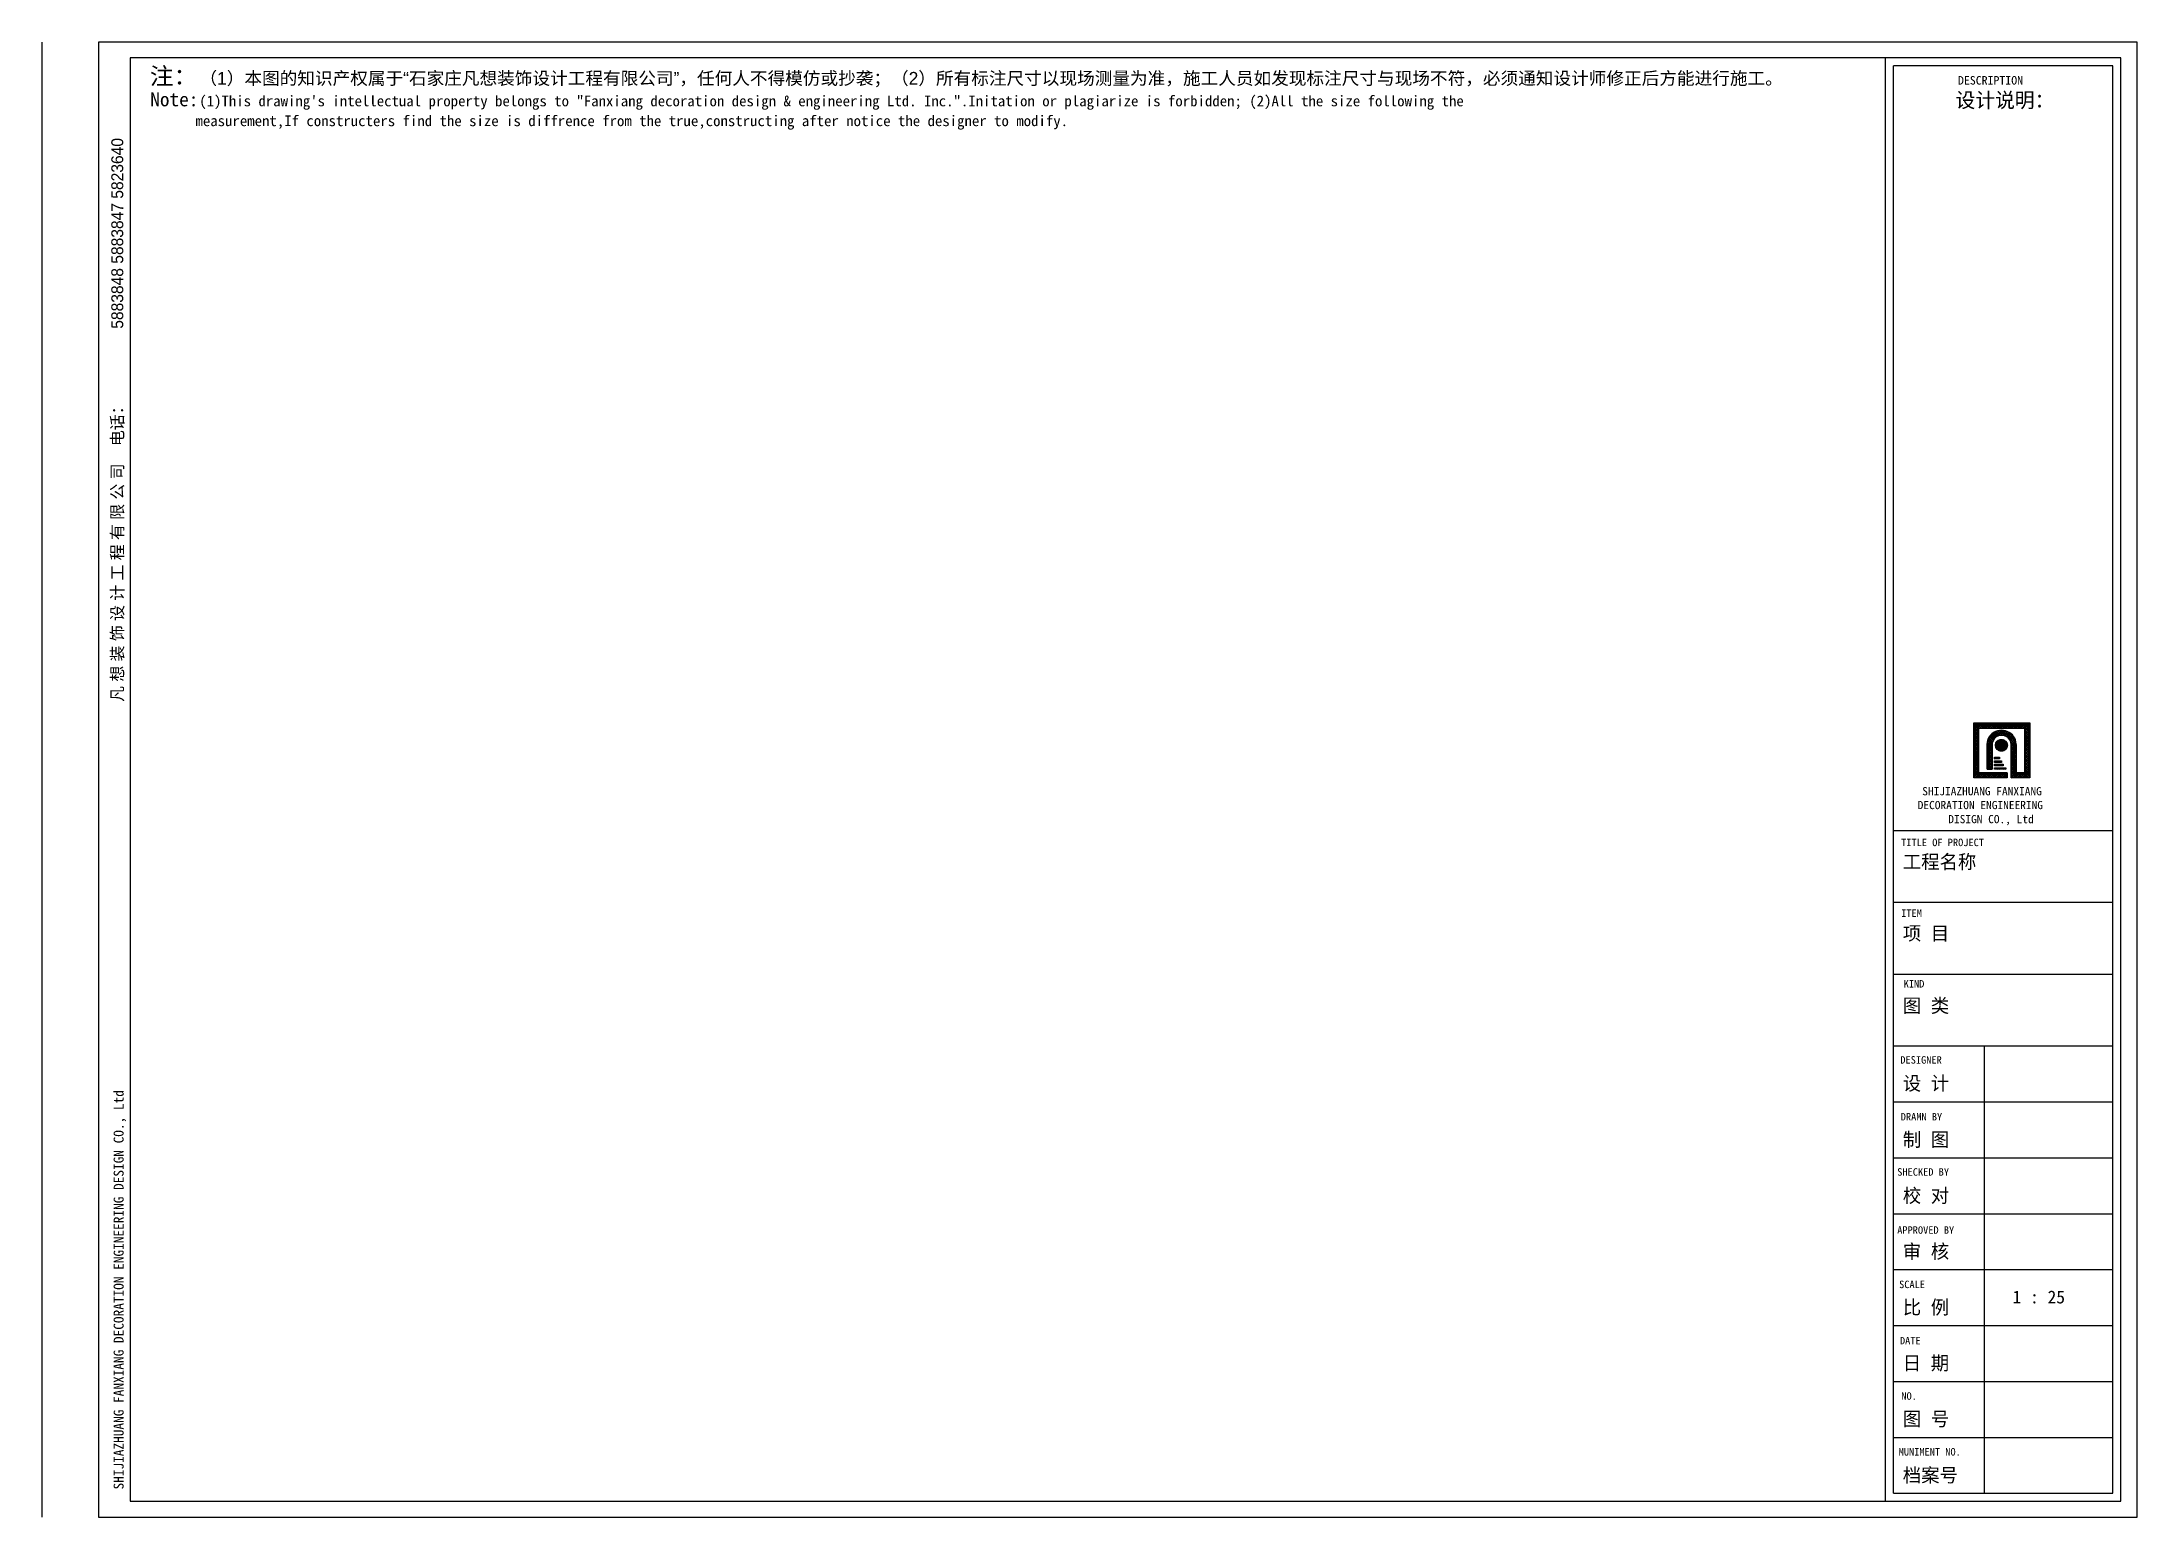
# Model space of a CAD drawing. Extents: x -48714 to -38577, y 5497 to 12633.
import ezdxf

# ---------------------------------------------------------------- set-up
doc = ezdxf.new("R2010")
doc.units = 0
doc.header["$LTSCALE"] = 500
doc.header["$MEASUREMENT"] = 0
doc.linetypes.add('DASHDOTX2', pattern=[50.8, 25.4, -12.7, 0, -12.7])
doc.layers.get('0').update_dxf_attribs({"linetype": 'CONTINUOUS'})
doc.layers.add('LAYER2', color=2, linetype='CONTINUOUS')
doc.styles.add('STYLE1', font='FZFSJW.TTF', dxfattribs={"height": 50})

# ---------------------------------------------------------------- blocks, each defined once
blk = doc.blocks.new('A$C4D2438AC')
h = blk.add_hatch()
h.set_pattern_fill('ANSI37', color=2, scale=3.851754, angle=180, style=0)
h.set_pattern_definition([(44.41274, (9722.0246, -7447.503), (-4.547779, 4.4554953), []), (135.58726, (9722.0246, -7447.503), (-4.547779, -4.4554953), [])])
edge = h.paths.add_edge_path()
edge.add_line((9527, 3737), (9527, 3576))
edge.add_line((9527, 3576), (9617, 3576))
edge.add_line((9617, 3576), (9617, 3842))
edge.add_line((9617, 3842), (9346, 3842))
edge.add_line((9346, 3842), (9346, 3576))
edge.add_line((9346, 3576), (9508, 3576))
edge.add_line((9508, 3576), (9508, 3600))
edge.add_line((9508, 3600), (9371, 3600))
edge.add_line((9371, 3600), (9371, 3817))
edge.add_line((9371, 3817), (9592, 3817))
edge.add_line((9592, 3817), (9592, 3600))
edge.add_line((9592, 3600), (9552, 3600))
edge.add_line((9552, 3600), (9552, 3737))
edge.add_ellipse((9481, 3737), major_axis=(-70.6, 0), ratio=0.979708, start_angle=180, end_angle=360)
edge.add_line((9411, 3737), (9411, 3618))
edge.add_line((9411, 3618), (9436, 3618))
edge.add_line((9436, 3618), (9436, 3737))
edge.add_ellipse((9481, 3737), major_axis=(45.6, 0), ratio=0.979708, start_angle=0, end_angle=180, ccw=False)
h = blk.add_hatch()
h.set_pattern_fill('ANSI37', color=2, scale=0.924421, angle=180, style=0)
h.set_pattern_definition([(44.412738, (9653.4268, -4318.0064), (-1.09146697, 1.06931888), []), (135.587262, (9653.4268, -4318.0064), (-1.09146697, -1.06931888), [])])
edge = h.paths.add_edge_path()
edge.add_ellipse((9480, 3734), major_axis=(29.1, 0), ratio=0.979708, start_angle=0, end_angle=180)
edge.add_ellipse((9480, 3734), major_axis=(29.1, 0), ratio=0.979708, start_angle=180, end_angle=360)
h = blk.add_hatch()
h.set_pattern_fill('ANSI37', color=2, scale=3.851754, angle=180, style=0)
h.set_pattern_definition([(44.41274, (9736.973, -6273.7015), (-4.547779, 4.4554953), []), (135.58726, (9736.973, -6273.7015), (-4.547779, -4.4554953), [])])
h.paths.add_polyline_path([(9471, 3668), (9471, 3676), (9447, 3676), (9447, 3668)])
h.paths.add_polyline_path([(9480, 3651), (9480, 3658), (9447, 3658), (9447, 3651)])
h.paths.add_polyline_path([(9489, 3635), (9489, 3642), (9447, 3642), (9447, 3635)])
h.paths.add_polyline_path([(9447, 3625), (9447, 3618), (9501, 3618), (9501, 3625)])
at = {"color": 5, "linetype": 'DASHDOTX2', "ltscale": 15}
blk.add_line((0, 7136), (0, 0), dxfattribs=at)
at = {"color": 5}
for p, q in [((274, 7136), (274, 0)), ((10137, 7136), (274, 7136)), ((10058, 7136), (8165, 7136)), ((10137, 0), (10137, 7136)), ((8958, 116), (8958, 7020)), ((10019, 7020), (8958, 7020)), ((10019, 116), (10019, 7020)), ((8958, 3322), (10019, 3322)), ((8958, 2975), (10019, 2975)), ((8958, 2627), (10019, 2627)), ((8958, 2280), (10019, 2280)), ((9399, 116), (9399, 2280)), ((8958, 2009), (10019, 2009)), ((8958, 1739), (10019, 1739)), ((8958, 1468), (10019, 1468)), ((8958, 1198), (10019, 1198)), ((8958, 927), (10019, 927)), ((8958, 657), (10019, 657)), ((8958, 386), (10019, 386)), ((8958, 116), (10019, 116)), ((274, 0), (10137, 0))]:
    blk.add_line(p, q, dxfattribs=at)
at = {"color": 1}
for p, q in [((427, 7059), (427, 77)), ((10058, 7059), (427, 7059)), ((10058, 77), (10058, 7059)), ((427, 77), (10058, 77))]:
    blk.add_line(p, q, dxfattribs=at)
at = {"color": 4}
blk.add_line((8919, 77), (8919, 7059), dxfattribs=at)
at = {"color": 2}
for p, q in [((9346, 3576), (9346, 3842)), ((9346, 3842), (9617, 3842)), ((9371, 3600), (9371, 3817)), ((9371, 3817), (9592, 3817)), ((9592, 3817), (9592, 3600)), ((9617, 3842), (9617, 3576)), ((9411, 3618), (9411, 3737)), ((9436, 3737), (9436, 3618)), ((9447, 3676), (9471, 3676)), ((9447, 3668), (9447, 3676)), ((9471, 3668), (9447, 3668)), ((9447, 3658), (9480, 3658)), ((9447, 3651), (9447, 3658)), ((9480, 3651), (9447, 3651)), ((9471, 3676), (9471, 3668)), ((9480, 3658), (9480, 3651)), ((9527, 3576), (9527, 3737)), ((9552, 3737), (9552, 3600)), ((9508, 3576), (9346, 3576)), ((9508, 3600), (9371, 3600)), ((9411, 3618), (9436, 3618)), ((9447, 3635), (9447, 3642)), ((9447, 3642), (9489, 3642)), ((9489, 3635), (9447, 3635)), ((9447, 3618), (9447, 3625)), ((9447, 3625), (9501, 3625)), ((9501, 3618), (9447, 3618)), ((9489, 3642), (9489, 3635)), ((9501, 3625), (9501, 3618)), ((9508, 3600), (9508, 3576)), ((9617, 3576), (9527, 3576)), ((9592, 3600), (9552, 3600))]:
    blk.add_line(p, q, dxfattribs=at)
blk.add_ellipse((9480, 3734), major_axis=(29.1, 0), ratio=0.979708, dxfattribs=at)
at = {"layer": 'LAYER2'}
for major_axis, start_param, end_param in [((-71, 0), 3.056851, 6.400666), ((-45.8, 0), 3.141593, 6.384496)]:
    blk.add_ellipse((9481, 3737), major_axis=major_axis, ratio=0.979708, start_param=start_param, end_param=end_param, dxfattribs=at)
at = {"color": 2, "style": 'STYLE1', "width": 1.020712}
for s, height, p in [('注：', 82.4, (522, 6930)), ('（1）本图的知识产权属于“石家庄凡想装饰设计工程有限公司”，任何人不得模仿或抄袭；（2）所有标注尺寸以现场测量为准，施工人员如发现标注尺寸与现场不符，必须通知设计师修正后方能进行施工。', 61.31, (762, 6930))]:
    blk.add_text(s, height=height, dxfattribs=at).set_placement(p)
at = {"color": 2, "width": 1.020712}
for s, height, p in [('设计说明：', 72.1, (9258, 6819)), ('DESCRIPTION', 41.22, (9270, 6930)), ('DECORATION ENGINEERING', 39.69, (9075, 3425)), ('SHIJIAZHUANG FANXIANG ', 39.69, (9097, 3492)), ('DISIGN CO., Ltd', 39.69, (9223, 3357)), ('工程名称', 67, (9003, 3137)), ('项 目', 67, (9003, 2791)), ('图 类', 67, (9003, 2441)), ('设 计', 67, (9003, 2065)), ('制 图', 67, (9003, 1793)), ('校 对', 67, (9003, 1522)), ('审 核', 67, (9003, 1252)), ('比 例', 67, (9003, 982)), ('日 期', 67, (9003, 712)), ('图 号', 67, (9003, 442)), ('档案号', 67, (9003, 170))]:
    blk.add_text(s, height=height, dxfattribs=at).set_placement(p)
at = {"color": 5, "width": 1.020712}
for s, height, p in [('Note:', 67, (524, 6825)), ('(1)This drawing\'s intellectual property belongs to "Fanxiang decoration design & engineering Ltd. Inc.".Initation or plagiarize is forbidden; (2)All the size following the ', 51.524, (761, 6825)), ('      measurement,If constructers find the size is diffrence from the true,constructing after notice the designer to modify.', 51.524, (528, 6729)), ('TITLE OF PROJECT', 36.07, (8995, 3246)), ('ITEM', 36.1, (8995, 2904)), ('KIND', 36.1, (9007, 2562)), ('DESIGNER', 36.1, (8991, 2194)), ('DRAMN BY', 36.1, (8993, 1919)), ('SHECKED BY', 36.1, (8976, 1652)), ('APPROVED BY', 36.07, (8976, 1371)), ('SCALE', 36.1, (8985, 1108)), ('DATE', 36.1, (8989, 836)), ('NO.', 36.1, (8996, 568)), ('MUNIMENT NO.', 36.07, (8983, 298))]:
    blk.add_text(s, height=height, dxfattribs=at).set_placement(p)
at = {"color": 2, "style": 'STYLE1', "width": 0.979708}
for s, p in [('5883848 5883847 5823640', (393, 5749)), ('凡 想 装 饰 设 计 工 程 有 限 公 司    电话：', (393, 3944))]:
    blk.add_text(s, height=57.56, rotation=90, dxfattribs=at).set_placement(p)
at = {"color": 2, "width": 0.979708}
blk.add_text('SHIJIAZHUANG FANXIANG DECORATION ENGINEERING DESIGN CO., Ltd', height=48.31, rotation=90, dxfattribs=at).set_placement((395, 134))
at = {"color": 4, "width": 1.0004}
blk.add_text('1 : 25', height=62.2, dxfattribs=at).set_placement((9534, 1034))

msp = doc.modelspace()

# ---------------------------------------------------------------- block references
at = {"color": 5, "ltscale": 2}
msp.add_blockref('A$C4D2438AC', (-48714, 5497), dxfattribs=at)

doc.saveas('drawing.dxf')
